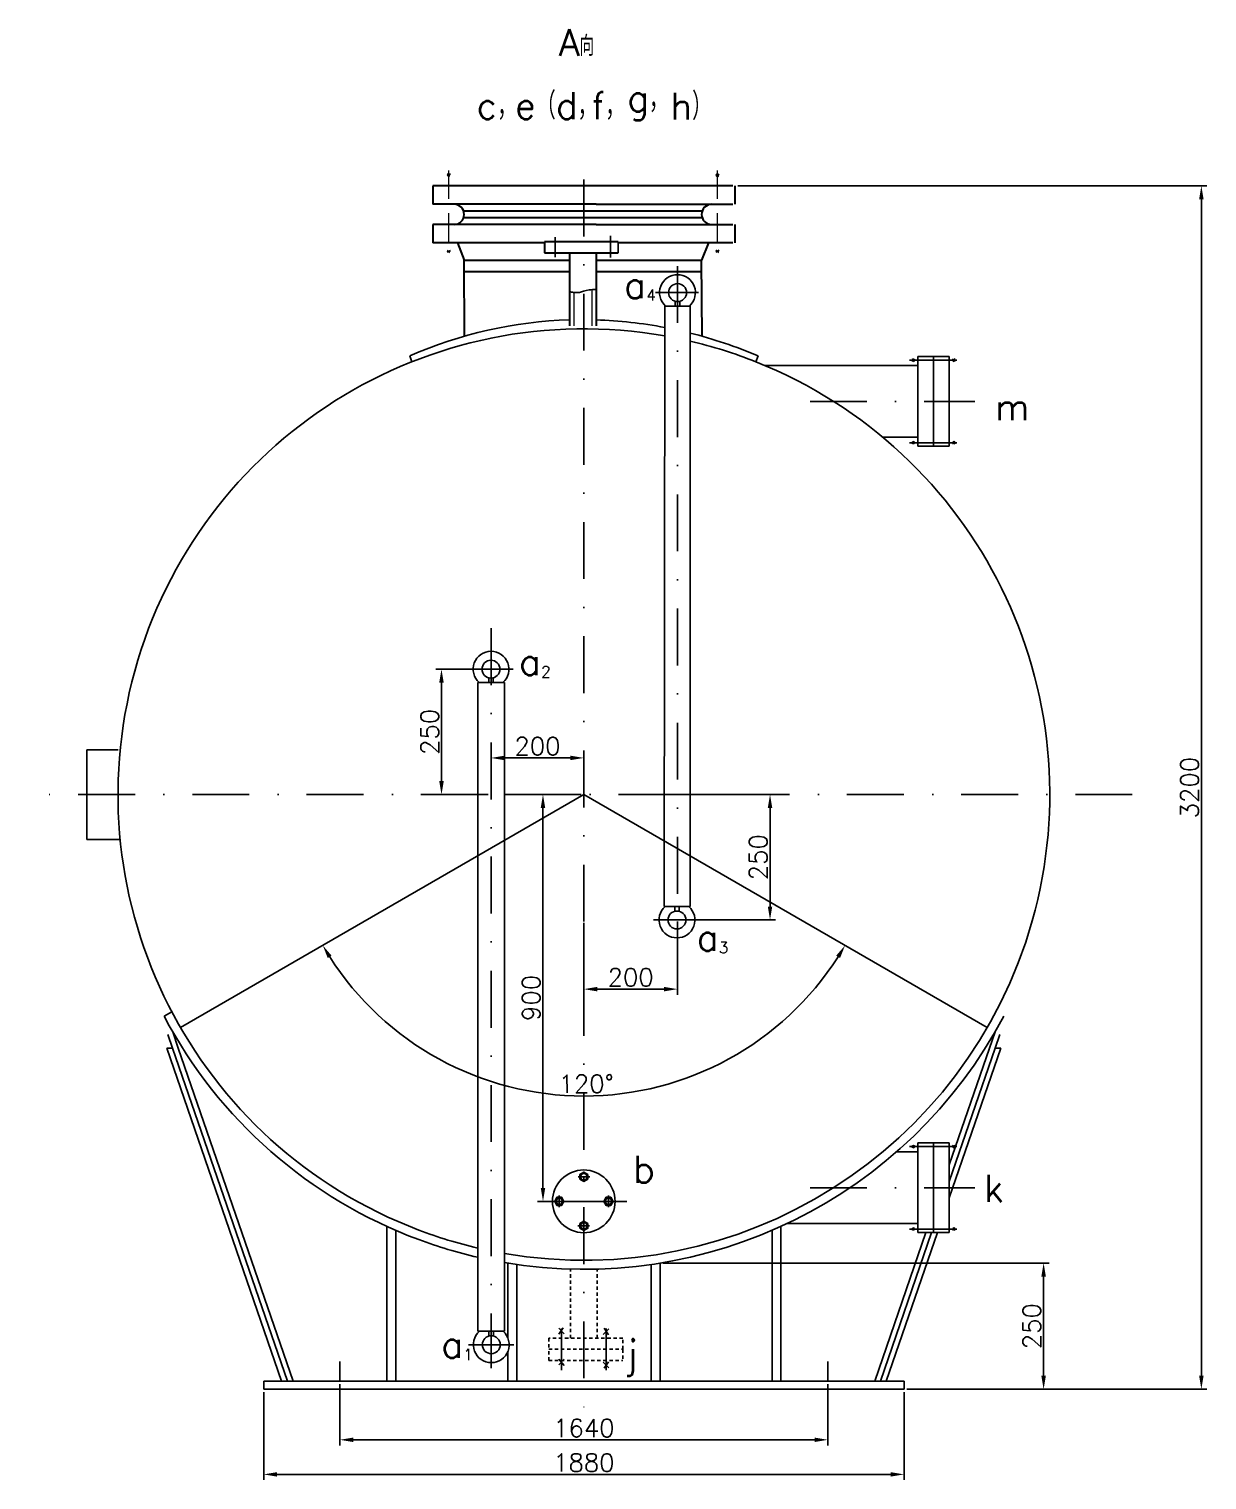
# Model space of a CAD drawing. Header units: millimetres. Extents: x 1189 to 3591, y 347 to 2928.
# Drawn here: x 2594.9 to 2857.9, y 2091 to 2415 of the extents above; entities that cross this region are included whole.
import ezdxf

# ---------------------------------------------------------------- set-up
doc = ezdxf.new("R2010")
doc.units = ezdxf.units.MM
for name, pattern in [('ACAD_ISO04W100', [30, 24, -3, 0, -3]), ('BORDER2', [22.225, 6.35, -3.175, 6.35, -3.175, 0, -3.175]), ('DASHDOT', [25.4, 12.7, -6.35, 0, -6.35]), ('JIS_02_0.7', [1.35, 0.75, -0.6])]:
    doc.linetypes.add(name, pattern=pattern)
for name, color, linetype, lineweight in [('小点划线', 7, 'BORDER2', 15), ('粗直线', 7, 'Continuous', 30), ('细直线', 7, 'Continuous', 15)]:
    doc.layers.add(name, color=color, linetype=linetype, lineweight=lineweight)
doc.styles.get("Standard").update_dxf_attribs({"font": 'txt', "bigfont": 'gbcbig.shx'})
doc.dimstyles.new('ISO-25', dxfattribs={"dimtxt": 2.5, "dimasz": 2.5, "dimexe": 1.25, "dimexo": 0.625, "dimtad": 1, "dimtxsty": 'Standard', "dimcen": 2.5, "dimadec": 0, "dimazin": 0, "dimtfac": 1, "dimtmove": 0, "dimatfit": 3, "dimfxl": 0, "dimarcsym": 0})

# ---------------------------------------------------------------- blocks, each defined once
blk = doc.blocks.new('*D130')
at = {"color": 0, "lineweight": -2}
for p, q in [((2718.13, 2244.04), (2708.37, 2244.04)), ((2709.62, 2241.04), (2709.62, 2156.2)), ((2718.13, 2153.2), (2708.37, 2153.2))]:
    blk.add_line(p, q, dxfattribs=at)
at = {"color": 0}
for points in [[(2709.12, 2241.04), (2710.12, 2241.04), (2709.62, 2244.04)], [(2709.12, 2156.2), (2710.12, 2156.2), (2709.62, 2153.2)]]:
    blk.add_solid(points, dxfattribs=at)
at = {"layer": 'Defpoints', "color": 0}
for p in [(2718.75, 2244.04), (2709.62, 2153.2), (2718.75, 2153.2)]:
    blk.add_point(p, dxfattribs=at)
at = {"color": 0, "insert": (2706.99, 2198.62), "char_height": 4, "attachment_point": 5, "rotation": 90}
blk.add_mtext('900', dxfattribs=at)
blk = doc.blocks.new('*D131')
at = {"color": 0, "lineweight": -2}
for p, q in [((2647.27, 2110.61), (2647.27, 2090.98)), ((2790.23, 2110.61), (2790.23, 2090.98)), ((2650.27, 2092.23), (2787.23, 2092.23))]:
    blk.add_line(p, q, dxfattribs=at)
at = {"color": 0}
for points in [[(2650.27, 2092.73), (2650.27, 2091.73), (2647.27, 2092.23)], [(2787.23, 2092.73), (2787.23, 2091.73), (2790.23, 2092.23)]]:
    blk.add_solid(points, dxfattribs=at)
at = {"layer": 'Defpoints', "color": 0}
for p in [(2647.27, 2111.24), (2790.23, 2111.24), (2790.23, 2092.23)]:
    blk.add_point(p, dxfattribs=at)
at = {"color": 0, "insert": (2718.75, 2094.85), "char_height": 4, "attachment_point": 5}
blk.add_mtext('1880', dxfattribs=at)
blk = doc.blocks.new('*D132')
at = {"color": 0, "lineweight": -2}
for p, q in [((2664.25, 2112.41), (2664.25, 2098.7)), ((2773.25, 2112.41), (2773.25, 2098.7)), ((2667.25, 2099.95), (2770.25, 2099.95))]:
    blk.add_line(p, q, dxfattribs=at)
at = {"color": 0}
for points in [[(2667.25, 2100.45), (2667.25, 2099.45), (2664.25, 2099.95)], [(2770.25, 2100.45), (2770.25, 2099.45), (2773.25, 2099.95)]]:
    blk.add_solid(points, dxfattribs=at)
at = {"layer": 'Defpoints', "color": 0}
for p in [(2664.25, 2113.04), (2773.25, 2113.04), (2773.25, 2099.95)]:
    blk.add_point(p, dxfattribs=at)
at = {"color": 0, "insert": (2718.75, 2102.57), "char_height": 4, "attachment_point": 5}
blk.add_mtext('1640', dxfattribs=at)
blk = doc.blocks.new('*D133')
at = {"color": 0, "lineweight": -2}
for p, q in [((2753.1, 2379.95), (2857.86, 2379.95)), ((2856.61, 2376.95), (2856.61, 2114.24)), ((2790.86, 2111.24), (2857.86, 2111.24))]:
    blk.add_line(p, q, dxfattribs=at)
at = {"color": 0}
for points in [[(2856.11, 2376.95), (2857.11, 2376.95), (2856.61, 2379.95)], [(2856.11, 2114.24), (2857.11, 2114.24), (2856.61, 2111.24)]]:
    blk.add_solid(points, dxfattribs=at)
at = {"layer": 'Defpoints', "color": 0}
for p in [(2752.48, 2379.95), (2790.23, 2111.24), (2856.61, 2111.24)]:
    blk.add_point(p, dxfattribs=at)
at = {"color": 0, "insert": (2853.99, 2245.59), "char_height": 4, "attachment_point": 5, "rotation": 90}
blk.add_mtext('3200', dxfattribs=at)
blk = doc.blocks.new('*D134')
at = {"color": 0, "lineweight": -2}
blk.add_arc((2718.75, 2244.04), 67.33, 212.5529, 327.4471, dxfattribs=at)
at = {"color": 0}
for points in [[(2661.57, 2207.54), (2662.42, 2208.06), (2660.44, 2210.37)], [(2775.08, 2208.06), (2775.94, 2207.54), (2777.07, 2210.37)]]:
    blk.add_solid(points, dxfattribs=at)
at = {"layer": 'Defpoints', "color": 0}
for p in [(2718.75, 2244.04), (2718.75, 2244.04), (2628.69, 2192.04), (2808.82, 2192.04), (2695.72, 2180.76)]:
    blk.add_point(p, dxfattribs=at)
at = {"color": 0, "insert": (2719.27, 2179.44), "char_height": 4, "attachment_point": 5, "rotation": 0.4575}
blk.add_mtext('120°', dxfattribs=at)
blk = doc.blocks.new('*D135')
at = {"color": 0, "lineweight": -2}
for p, q in [((2736.38, 2139.41), (2822.64, 2139.41)), ((2821.39, 2114.24), (2821.39, 2136.41)), ((2790.86, 2111.24), (2822.64, 2111.24))]:
    blk.add_line(p, q, dxfattribs=at)
at = {"color": 0}
for points in [[(2820.89, 2136.41), (2821.89, 2136.41), (2821.39, 2139.41)], [(2820.89, 2114.24), (2821.89, 2114.24), (2821.39, 2111.24)]]:
    blk.add_solid(points, dxfattribs=at)
at = {"layer": 'Defpoints', "color": 0}
for p in [(2735.75, 2139.41), (2821.39, 2139.41), (2790.23, 2111.24)]:
    blk.add_point(p, dxfattribs=at)
at = {"color": 0, "insert": (2818.77, 2125.32), "char_height": 4, "attachment_point": 5, "rotation": 90}
blk.add_mtext('250', dxfattribs=at)
blk = doc.blocks.new('*D137')
at = {"color": 0, "lineweight": -2}
for p, q in [((2698.03, 2244.66), (2698.03, 2253.47)), ((2701.03, 2252.22), (2715.75, 2252.22)), ((2718.75, 2244.66), (2718.75, 2253.47))]:
    blk.add_line(p, q, dxfattribs=at)
at = {"color": 0}
for points in [[(2701.03, 2252.72), (2701.03, 2251.72), (2698.03, 2252.22)], [(2715.75, 2252.72), (2715.75, 2251.72), (2718.75, 2252.22)]]:
    blk.add_solid(points, dxfattribs=at)
at = {"layer": 'Defpoints', "color": 0}
for p in [(2718.75, 2252.22), (2698.03, 2244.04), (2718.75, 2244.04)]:
    blk.add_point(p, dxfattribs=at)
at = {"color": 0, "insert": (2708.39, 2254.85), "char_height": 4, "attachment_point": 5}
blk.add_mtext('200', dxfattribs=at)
blk = doc.blocks.new('*D138')
at = {"color": 0, "lineweight": -2}
for p, q in [((2718.75, 2215.41), (2718.75, 2199.34)), ((2739.64, 2215.41), (2739.64, 2199.34)), ((2736.64, 2200.59), (2721.75, 2200.59))]:
    blk.add_line(p, q, dxfattribs=at)
at = {"color": 0}
for points in [[(2721.75, 2201.09), (2721.75, 2200.09), (2718.75, 2200.59)], [(2736.64, 2201.09), (2736.64, 2200.09), (2739.64, 2200.59)]]:
    blk.add_solid(points, dxfattribs=at)
at = {"layer": 'Defpoints', "color": 0}
for p in [(2718.75, 2216.04), (2739.64, 2216.04), (2718.75, 2200.59)]:
    blk.add_point(p, dxfattribs=at)
at = {"color": 0, "insert": (2729.19, 2203.22), "char_height": 4, "attachment_point": 5}
blk.add_mtext('200', dxfattribs=at)
blk = doc.blocks.new('*D139')
at = {"color": 0, "lineweight": -2}
for p, q in [((2737.31, 2244.04), (2761.56, 2244.04)), ((2760.31, 2219.04), (2760.31, 2241.04)), ((2740.16, 2216.04), (2761.56, 2216.04))]:
    blk.add_line(p, q, dxfattribs=at)
at = {"color": 0}
for points in [[(2759.81, 2241.04), (2760.81, 2241.04), (2760.31, 2244.04)], [(2759.81, 2219.04), (2760.81, 2219.04), (2760.31, 2216.04)]]:
    blk.add_solid(points, dxfattribs=at)
at = {"layer": 'Defpoints', "color": 0}
for p in [(2736.69, 2244.04), (2760.31, 2244.04), (2739.54, 2216.04)]:
    blk.add_point(p, dxfattribs=at)
at = {"color": 0, "insert": (2757.68, 2230.04), "char_height": 4, "attachment_point": 5, "rotation": 90}
blk.add_mtext('250', dxfattribs=at)
blk = doc.blocks.new('*D140')
at = {"color": 0, "lineweight": -2}
for p, q in [((2697.38, 2272.04), (2685.71, 2272.04)), ((2686.96, 2269.04), (2686.96, 2247.04)), ((2697.4, 2244.04), (2685.71, 2244.04))]:
    blk.add_line(p, q, dxfattribs=at)
at = {"color": 0}
for points in [[(2686.46, 2269.04), (2687.46, 2269.04), (2686.96, 2272.04)], [(2686.46, 2247.04), (2687.46, 2247.04), (2686.96, 2244.04)]]:
    blk.add_solid(points, dxfattribs=at)
at = {"layer": 'Defpoints', "color": 0}
for p in [(2698.01, 2272.04), (2686.96, 2244.04), (2698.03, 2244.04)]:
    blk.add_point(p, dxfattribs=at)
at = {"color": 0, "insert": (2684.34, 2258.04), "char_height": 4, "attachment_point": 5, "rotation": 90}
blk.add_mtext('250', dxfattribs=at)

msp = doc.modelspace()

# ---------------------------------------------------------------- linework, layer by layer
for p, q in [((2688.194, 2382.645), (2688.858, 2382.133)), ((2688.982, 2382.645), (2688.222, 2382.211)), ((2748.194, 2382.583), (2748.858, 2382.071)), ((2748.982, 2382.583), (2748.222, 2382.149)), ((2724.724, 2368.794), (2724.724, 2363.992)), ((2688.194, 2365.569), (2688.858, 2365.057)), ((2688.982, 2365.569), (2688.222, 2365.135)), ((2712.328, 2368.494), (2712.328, 2364.034)), ((2726.423, 2365.001), (2726.423, 2367.501)), ((2748.194, 2365.572), (2748.858, 2365.06)), ((2748.982, 2365.572), (2748.222, 2365.138)), ((2734.731, 2356.131), (2744.366, 2356.131)), ((2736.832, 2353.131), (2736.653, 2219.036)), ((2736.832, 2353.131), (2742.455, 2353.131)), ((2739.149, 2354.132), (2739.149, 2353.131)), ((2740.17, 2354.131), (2740.17, 2353.131)), ((2742.455, 2353.131), (2742.455, 2219.036)), ((2679.872, 2342.006), (2680.329, 2340.678)), ((2757.634, 2342.006), (2757.177, 2340.678)), ((2793.325, 2339.836), (2759.229, 2339.836)), ((2791.483, 2341.061), (2801.996, 2341.061)), ((2792.59, 2341.339), (2792.019, 2340.768)), ((2792.084, 2341.38), (2792.484, 2340.686)), ((2796.825, 2341.836), (2793.325, 2341.836)), ((2793.325, 2341.836), (2793.325, 2331.836)), ((2796.825, 2321.836), (2796.825, 2341.836)), ((2800.325, 2341.836), (2796.825, 2341.836)), ((2800.325, 2321.836), (2800.325, 2341.836)), ((2801.06, 2341.339), (2801.631, 2340.768)), ((2801.566, 2341.38), (2801.166, 2340.686)), ((2793.325, 2331.836), (2793.325, 2321.836)), ((2793.325, 2323.836), (2785.446, 2323.836)), ((2791.483, 2322.61), (2801.996, 2322.61)), ((2792.59, 2322.333), (2792.019, 2322.903)), ((2792.084, 2322.292), (2792.484, 2322.985)), ((2793.325, 2321.836), (2796.825, 2321.836)), ((2796.825, 2321.836), (2800.325, 2321.836)), ((2801.06, 2322.333), (2801.631, 2322.903)), ((2801.566, 2322.292), (2801.166, 2322.985)), ((2702.945, 2272.036), (2693.311, 2272.036)), ((2701.027, 2269.036), (2695.051, 2269.036)), ((2695.051, 2269.036), (2695.051, 2124.185)), ((2697.506, 2270.036), (2697.506, 2269.036)), ((2698.527, 2270.036), (2698.527, 2269.036)), ((2701.051, 2269.036), (2701.051, 2124.185)), ((2614.753, 2254.036), (2607.753, 2254.036)), ((2607.753, 2254.036), (2607.753, 2234.036)), ((2718.753, 2244.036), (2628.686, 2192.036)), ((2718.753, 2244.036), (2808.819, 2192.036)), ((2607.753, 2234.036), (2615.235, 2234.036)), ((2736.653, 2219.036), (2742.455, 2219.036)), ((2739.036, 2218.036), (2739.036, 2219.036)), ((2740.057, 2218.036), (2740.057, 2219.036)), ((2734.263, 2216.036), (2744.397, 2216.036)), ((2625.02, 2194.537), (2626.753, 2195.538)), ((2626.931, 2187.418), (2625.895, 2190.425)), ((2628.2, 2187.418), (2626.954, 2191.036)), ((2809.306, 2187.418), (2810.551, 2191.036)), ((2810.575, 2187.418), (2811.61, 2190.425)), ((2625.662, 2187.418), (2651.273, 2113.036)), ((2625.662, 2187.418), (2626.931, 2187.418)), ((2626.931, 2187.418), (2652.543, 2113.036)), ((2628.2, 2187.418), (2653.812, 2113.036)), ((2809.306, 2187.418), (2800.325, 2161.335)), ((2810.575, 2187.418), (2800.325, 2157.649)), ((2811.844, 2187.418), (2800.325, 2153.963)), ((2811.844, 2187.418), (2810.575, 2187.418)), ((2791.483, 2165.461), (2801.996, 2165.461)), ((2792.59, 2165.739), (2792.019, 2165.168)), ((2792.084, 2165.78), (2792.484, 2165.086)), ((2793.325, 2156.236), (2793.325, 2166.236)), ((2793.325, 2166.236), (2796.825, 2166.236)), ((2796.825, 2166.236), (2796.825, 2146.236)), ((2796.825, 2166.236), (2800.325, 2166.236)), ((2800.325, 2166.236), (2800.325, 2146.236)), ((2801.06, 2165.739), (2801.631, 2165.168)), ((2801.566, 2165.78), (2801.166, 2165.086)), ((2793.325, 2164.236), (2788.524, 2164.236)), ((2717.477, 2158.686), (2720.08, 2158.686)), ((2793.325, 2146.236), (2793.325, 2156.236)), ((2728.371, 2153.202), (2709.135, 2153.202)), ((2713.269, 2151.926), (2713.269, 2154.53)), ((2724.236, 2154.478), (2724.236, 2151.875)), ((2718.701, 2146.604), (2718.701, 2148.948)), ((2793.325, 2148.236), (2764.122, 2148.236)), ((2674.753, 2113.036), (2674.753, 2147.599)), ((2676.753, 2113.036), (2676.753, 2146.712)), ((2720.029, 2147.719), (2717.426, 2147.719)), ((2760.753, 2113.036), (2760.753, 2146.712)), ((2762.753, 2113.036), (2762.753, 2147.599)), ((2795.126, 2146.236), (2783.694, 2113.036)), ((2796.395, 2146.236), (2784.963, 2113.036)), ((2797.664, 2146.236), (2786.232, 2113.036)), ((2791.483, 2147.01), (2801.996, 2147.01)), ((2792.59, 2146.733), (2792.019, 2147.303)), ((2792.084, 2146.692), (2792.484, 2147.385)), ((2796.825, 2146.236), (2793.325, 2146.236)), ((2800.325, 2146.236), (2796.825, 2146.236)), ((2801.06, 2146.733), (2801.631, 2147.303)), ((2801.566, 2146.692), (2801.166, 2147.385)), ((2701.753, 2122.751), (2701.753, 2139.408)), ((2703.753, 2113.036), (2703.753, 2139.102)), ((2733.753, 2113.036), (2733.753, 2139.102)), ((2735.753, 2113.036), (2735.753, 2139.408)), ((2695.051, 2124.185), (2701.051, 2124.185)), ((2697.551, 2123.185), (2697.551, 2124.185)), ((2698.572, 2123.185), (2698.572, 2124.185)), ((2703.107, 2121.185), (2692.974, 2121.185)), ((2701.753, 2113.036), (2701.753, 2119.619)), ((2664.253, 2113.036), (2664.253, 2117.459)), ((2773.253, 2113.036), (2773.253, 2117.459)), ((2790.232, 2113.036), (2647.273, 2113.036)), ((2647.273, 2113.036), (2647.273, 2111.236)), ((2790.232, 2113.036), (2790.232, 2111.236)), ((2647.273, 2111.236), (2790.232, 2111.236))]:
    msp.add_line(p, q)
at = {"linetype": 'DASHDOT'}
for p, q in [((2718.753, 2381.38), (2718.753, 2105.024)), ((2739.653, 2362.071), (2739.626, 2207.436)), ((2769.247, 2331.836), (2806.017, 2331.836)), ((2698.023, 2281.173), (2698.051, 2115.959)), ((2695.051, 2244.036), (2594.872, 2244.036)), ((2841.187, 2244.036), (2701.051, 2244.036)), ((2769.247, 2156.236), (2806.017, 2156.236))]:
    msp.add_line(p, q, dxfattribs=at)
at = {"linetype": 'JIS_02_0.7'}
for p, q in [((2715.753, 2122.656), (2715.753, 2138.078)), ((2721.753, 2122.656), (2721.753, 2138.078)), ((2727.434, 2122.656), (2710.934, 2122.656)), ((2710.934, 2122.656), (2710.934, 2120.156)), ((2727.434, 2120.156), (2727.434, 2122.656)), ((2710.934, 2120.156), (2727.434, 2120.156)), ((2710.934, 2117.656), (2710.934, 2120.156)), ((2727.434, 2120.156), (2727.434, 2117.656)), ((2710.934, 2117.656), (2727.434, 2117.656))]:
    msp.add_line(p, q, dxfattribs=at)
at = {"linetype": 'ACAD_ISO04W100'}
for p, q in [((2713.126, 2124.849), (2714.383, 2123.592)), ((2714.125, 2124.979), (2713.18, 2123.547)), ((2713.754, 2115.488), (2713.754, 2124.824)), ((2724.302, 2124.714), (2723.044, 2123.457)), ((2723.302, 2124.844), (2724.248, 2123.412)), ((2723.751, 2115.488), (2723.751, 2124.824)), ((2713.126, 2116.688), (2714.383, 2117.945)), ((2714.325, 2116.557), (2713.18, 2117.99)), ((2724.293, 2116.055), (2723.035, 2117.312)), ((2723.293, 2115.925), (2724.239, 2117.357))]:
    msp.add_line(p, q, dxfattribs=at)
for points in [[(2719.654, 2159.206), (2718.753, 2159.726), (2717.852, 2159.206), (2717.852, 2158.166), (2718.753, 2157.646), (2719.654, 2158.166)], [(2712.749, 2154.103), (2712.229, 2153.202), (2712.749, 2152.301), (2713.789, 2152.301), (2714.309, 2153.202), (2713.789, 2154.103)], [(2724.757, 2152.301), (2725.277, 2153.202), (2724.757, 2154.103), (2723.716, 2154.103), (2723.196, 2153.202), (2723.716, 2152.301)], [(2717.852, 2147.199), (2718.753, 2146.678), (2719.654, 2147.199), (2719.654, 2148.239), (2718.753, 2148.759), (2717.852, 2148.239)]]:
    msp.add_lwpolyline(points, close=True)
for centre, radius in [((2739.67, 2356.131), 2), ((2698.006, 2272.036), 2), ((2739.536, 2216.036), 2), ((2718.722, 2153.202), 7), ((2718.753, 2158.686), 0.723), ((2713.269, 2153.202), 0.723), ((2724.236, 2153.202), 0.723), ((2718.753, 2147.719), 0.723), ((2698.072, 2121.185), 2)]:
    msp.add_circle(centre, radius)
for centre, radius, start, end in [((2739.649, 2356.131), 4, 311.40962, 228.59038), ((2718.526, 2253.695), 96.4, 91.78332, 113.63926), ((2717.953, 2248.928), 101.184, 79.24991, 87.97623), ((2718.753, 2244.036), 104, 79.99367, 249.24632), ((2717.953, 2248.928), 101.184, 66.91043, 75.98624), ((2718.753, 2244.036), 104, 68.31774, 76.82629), ((2718.753, 2244.036), 104, 260.19986, 68.31774), ((2698.027, 2272.036), 4, 311.40962, 228.59038), ((2739.536, 2216.036), 4, 131.40962, 48.59038), ((2718.753, 2244.036), 106, 207.8379, 249.65543), ((2718.753, 2244.036), 106, 260.38654, 332.1621), ((2718.753, 2244.036), 104, 249.24632, 256.82629), ((2718.753, 2244.036), 106, 249.65543, 257.07919), ((2698.072, 2121.185), 4, 131.40962, 48.59038)]:
    msp.add_arc(centre, radius, start, end)
msp.add_open_spline([(2721.526, 2356.857), (2720.97, 2356.835), (2719.116, 2356.704), (2718.085, 2356.123), (2716.8, 2356.125), (2715.851, 2356.263), (2715.526, 2356.316)], degree=3, knots=[2.6247025, 2.6247025, 2.6247025, 2.6247025, 3.6074703, 5.8377553, 7.190133, 7.8305131, 7.8305131, 7.8305131, 7.8305131])
at = {"layer": '小点划线'}
for p, q in [((2688.526, 2383.389), (2688.526, 2364.442)), ((2748.526, 2383.389), (2748.526, 2364.442))]:
    msp.add_line(p, q, dxfattribs=at)
at = {"layer": '粗直线'}
for p, q in [((2685.026, 2379.947), (2685.026, 2375.847)), ((2721.15, 2379.947), (2685.026, 2379.947)), ((2752.026, 2379.947), (2721.15, 2379.947)), ((2752.48, 2379.947), (2752.48, 2375.847)), ((2721.526, 2375.847), (2685.026, 2375.847)), ((2721.526, 2375.847), (2752.026, 2375.847)), ((2721.526, 2374.347), (2691.897, 2374.347)), ((2721.526, 2372.847), (2691.897, 2372.847)), ((2745.155, 2374.347), (2721.526, 2374.347)), ((2745.155, 2372.847), (2721.526, 2372.847)), ((2685.026, 2371.347), (2685.026, 2367.247)), ((2721.526, 2371.347), (2685.026, 2371.347)), ((2721.526, 2371.347), (2752.026, 2371.347)), ((2752.48, 2371.347), (2752.48, 2367.247)), ((2709.923, 2367.247), (2685.026, 2367.247)), ((2690.502, 2367.247), (2692.026, 2363.347)), ((2726.423, 2367.501), (2709.923, 2367.501)), ((2709.923, 2367.501), (2709.923, 2365.501)), ((2709.923, 2367.501), (2709.923, 2365.001)), ((2752.026, 2367.247), (2726.423, 2367.247)), ((2746.549, 2367.247), (2745.026, 2363.347)), ((2692.026, 2363.347), (2715.526, 2363.347)), ((2692.099, 2346.402), (2692.026, 2363.347)), ((2709.923, 2365.001), (2726.423, 2365.001)), ((2715.526, 2365.001), (2715.526, 2348.695)), ((2721.526, 2365.001), (2721.526, 2348.695)), ((2721.526, 2363.347), (2745.026, 2363.347)), ((2745.148, 2346.346), (2745.026, 2363.347)), ((2692.026, 2360.847), (2715.526, 2360.847)), ((2721.526, 2360.847), (2745.026, 2360.847))]:
    msp.add_line(p, q, dxfattribs=at)
for centre, start, end in [((2689.776, 2373.597), 270, 90), ((2747.276, 2373.597), 90, 270)]:
    msp.add_arc(centre, 2.25, start, end, dxfattribs=at)
at = {"layer": '细直线'}
for p, q in [((2716.526, 2356.178), (2716.526, 2348.695)), ((2720.526, 2356.795), (2720.526, 2348.695))]:
    msp.add_line(p, q, dxfattribs=at)

# ---------------------------------------------------------------- texts
at = {"color": 1, "insert": (2713.151, 2414.994), "char_height": 2.5, "width": 23.37154, "attachment_point": 1}
msp.add_mtext('{\\H2.4x;A\\H0.75x;向}', dxfattribs=at)
at = {"color": 3, "attachment_point": 1}
for s, insert, char_height, width in [('（d，', (2708.148, 2400.884), 6, 79.38947), ('h）', (2738.031, 2400.755), 6, 47.85724), ('c，', (2694.774, 2400.884), 6, 11.49681), ('e', (2703.374, 2400.884), 6, 11.49681), ('f，', (2720.452, 2400.884), 6, 78.46667), ('g，', (2728.393, 2402.56), 6, 71.96667), ('a', (2727.72, 2360.856), 6, 11.49681), ('4', (2732.694, 2356.845), 2.5, 2.51493), ('m', (2810.535, 2333.61), 6, 11.49681), ('a', (2704.228, 2276.717), 6, 11.49681), ('2', (2709.201, 2272.706), 2.5, 2.51493), ('a', (2743.906, 2215.14), 6, 11.49681), ('3', (2748.88, 2211.129), 2.5, 2.51493), ('b', (2729.696, 2163.363), 6, 11.49681), ('k', (2808.03, 2159.091), 6, 11.49681), ('j', (2728.172, 2122.185), 6, 11.49681), ('a', (2686.865, 2124.243), 6, 11.49681), ('1', (2691.839, 2120.232), 2.5, 2.51493)]:
    msp.add_mtext(s, dxfattribs=dict(at, insert=insert, char_height=char_height, width=width))

# ---------------------------------------------------------------- dimensions: what is measured, and where the dimension line sits
for base, p1, p2, text, picture, middle in [((2856.614, 2111.236), (2752.48, 2379.947), (2790.232, 2111.236), '3200', '*D133', (2853.989, 2245.591)), ((2686.963, 2244.036), (2698.006, 2272.036), (2698.03, 2244.036), '250', '*D140', (2684.338, 2258.036)), ((2760.308, 2244.036), (2739.536, 2216.036), (2736.686, 2244.036), '250', '*D139', (2757.683, 2230.036)), ((2821.392, 2139.408), (2790.232, 2111.236), (2735.753, 2139.408), '250', '*D135', (2818.767, 2125.322))]:
    dim = msp.add_linear_dim(base=base, p1=p1, p2=p2, angle=90, text=text, dimstyle='ISO-25', override={"dimtxt": 4, "dimasz": 3})
    dim.commit()
    dim.dimension.update_dxf_attribs({"geometry": picture, "text_midpoint": middle})
for base, p1, p2, text, picture, middle in [((2718.753, 2252.224), (2698.03, 2244.036), (2718.753, 2244.036), '200', '*D137', (2708.391, 2254.849)), ((2718.753, 2200.593), (2739.636, 2216.036), (2718.753, 2216.036), '200', '*D138', (2729.194, 2203.218)), ((2773.253, 2099.948), (2664.253, 2113.036), (2773.253, 2113.036), '1640', '*D132', (2718.753, 2102.573)), ((2790.232, 2092.229), (2647.273, 2111.236), (2790.232, 2111.236), '1880', '*D131', (2718.753, 2094.854))]:
    dim = msp.add_linear_dim(base=base, p1=p1, p2=p2, text=text, dimstyle='ISO-25', override={"dimtxt": 4, "dimasz": 3})
    dim.commit()
    dim.dimension.update_dxf_attribs({"geometry": picture, "text_midpoint": middle})
dim = msp.add_angular_dim_2l(base=(2695.723, 2180.762), line1=((2718.753, 2244.036), (2808.819, 2192.036)), line2=((2718.753, 2244.036), (2628.686, 2192.036)), dimstyle='ISO-25', override={"dimtxt": 4, "dimasz": 3})
dim.commit()
dim.dimension.update_dxf_attribs({"geometry": '*D134', "text_midpoint": (2719.29, 2176.703), "dimtype": 162})
dim = msp.add_linear_dim(base=(2709.618, 2153.202), p1=(2718.753, 2244.036), p2=(2718.753, 2153.202), angle=90, text='900', dimstyle='ISO-25', override={"dimtxt": 4, "dimasz": 3})
dim.commit()
dim.dimension.update_dxf_attribs({"geometry": '*D130', "text_midpoint": (2709.618, 2198.619), "dimtype": 160})

doc.saveas('drawing.dxf')
